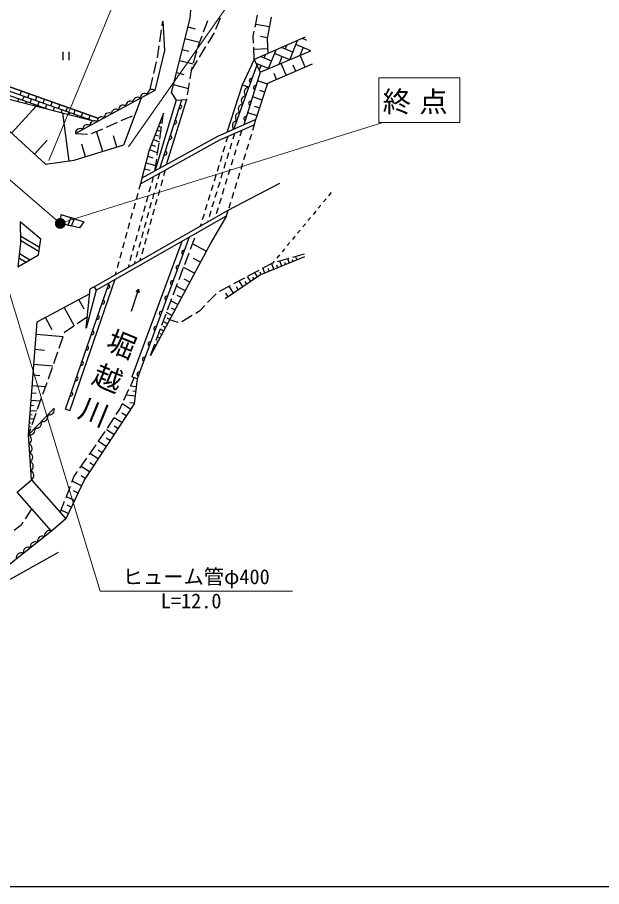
# Model space of a CAD drawing. Units: millimetres, scale not verified. Extents: x 40000 to 680000, y 20000 to 380000.
# Drawn here: x 169452 to 241519, y 205000 to 312120 of the extents above; entities that cross this region are included whole.
import ezdxf
from ezdxf.enums import TextEntityAlignment as Align

# ---------------------------------------------------------------- set-up
doc = ezdxf.new("R2010")
doc.units = ezdxf.units.MM
doc.header["$LTSCALE"] = 1000
doc.header["$PDMODE"] = 32
doc.header["$PDSIZE"] = 500
doc.linetypes.add('CHAIN', pattern=[18.5, 12, -1.5, 3.5, -1.5])
for name, color, linetype, lineweight in [('M-BGD', 7, 'Continuous', 25), ('M-BMK', 2, 'CHAIN', 13), ('M-STR-HTXT', 7, 'Continuous', 13), ('M-STR-STR1', 1, 'Continuous', 25), ('M-STR-STRC', 7, 'Continuous', 25), ('M-TTL-BAND', 7, 'Continuous', 25)]:
    doc.layers.add(name, color=color, linetype=linetype, lineweight=lineweight)
doc.layers.add('M-BMK-HTXT', color=7, linetype='Continuous')
doc.layers.add('M-OTRS', color=6, linetype='Continuous')
doc.styles.add('@ＭＳ ゴシック', font='')
doc.styles.add('ＭＳ ゴシック', font='')
doc.styles.get('@ＭＳ ゴシック').set_extended_font_data('@MS Gothic')
doc.styles.get('ＭＳ ゴシック').set_extended_font_data('MS Gothic')

msp = doc.modelspace()

# ---------------------------------------------------------------- linework, layer by layer
at = {"layer": 'M-BGD'}
for p, q in [((191354, 319731), (190735, 311962)), ((190735, 311962), (188440, 302867)), ((193952, 310682), (194494, 312081)), ((198777, 310914), (199082, 312382)), ((200752, 312158), (200261, 309499)), ((187312, 311093), (187394, 311647)), ((187394, 311647), (187617, 308029)), ((190477, 310941), (191376, 310714)), ((192877, 311575), (192385, 310285)), ((192911, 311690), (192877, 311575)), ((200526, 310939), (198846, 311249)), ((187016, 309115), (187238, 310598)), ((192206, 309818), (191671, 308417)), ((192979, 308941), (193762, 310221)), ((198542, 309785), (198675, 310424)), ((198582, 308939), (198542, 309785)), ((204971, 309696), (198675, 306941)), ((200278, 309595), (199438, 309750)), ((186721, 307137), (186942, 308620)), ((190114, 309502), (191912, 309048)), ((191934, 307235), (192718, 308515)), ((200261, 309499), (200348, 307673)), ((202490, 308209), (202688, 308696)), ((203041, 306906), (203999, 309270)), ((205646, 308009), (203792, 308760)), ((205131, 309297), (204575, 309522)), ((205094, 309311), (205110, 309349)), ((175075, 307859), (175075, 306859)), ((175825, 306859), (175825, 307859)), ((187617, 308029), (186401, 303107)), ((189774, 308154), (190617, 307942)), ((191536, 307936), (191147, 306487)), ((198675, 306941), (198605, 308439)), ((200321, 308231), (198619, 308150)), ((199406, 305367), (205646, 308009)), ((199885, 307106), (200065, 307549)), ((200437, 305804), (201376, 308123)), ((203041, 306906), (201188, 307657)), ((203417, 307833), (202014, 308402)), ((204952, 305985), (204324, 307449)), ((204344, 307458), (204719, 308385)), ((186274, 305188), (186613, 306649)), ((189434, 306806), (191119, 306381)), ((190890, 305530), (191673, 306809)), ((198675, 306941), (197184, 303754)), ((198675, 306941), (199406, 305367)), ((198710, 306867), (198754, 306975)), ((200437, 305804), (198918, 306419)), ((200812, 306730), (199452, 307281)), ((200362, 304018), (205871, 306379)), ((201739, 306355), (202114, 307282)), ((202609, 304981), (201977, 306455)), ((189060, 305321), (189988, 305087)), ((190890, 305530), (190729, 304534)), ((191018, 306004), (190890, 305530)), ((199406, 305367), (197397, 298869)), ((199007, 306227), (197991, 303506)), ((199286, 305626), (199510, 306179)), ((203780, 305483), (203466, 306215)), ((164229, 304534), (178575, 299440)), ((179391, 299681), (164341, 305025)), ((164341, 305025), (179391, 299681)), ((185823, 303239), (186161, 304700)), ((200323, 303902), (199080, 304313)), ((201429, 304475), (201113, 305213)), ((163929, 303217), (178861, 299366)), ((164117, 304043), (173116, 300848)), ((188685, 303837), (190541, 303368)), ((190650, 304040), (190410, 302559)), ((197184, 303754), (195272, 297932)), ((196150, 298319), (197991, 303506)), ((197991, 303506), (197184, 303754)), ((198871, 299518), (200362, 304018)), ((169523, 301774), (169633, 302085)), ((169801, 302556), (169968, 303027)), ((170105, 301917), (170272, 302388)), ((170743, 302221), (170910, 302692)), ((171685, 301886), (171853, 302358)), ((186401, 303107), (176623, 297797)), ((182604, 296398), (184765, 302218)), ((188440, 302867), (189041, 301926)), ((199665, 301913), (198461, 302312)), ((199994, 302907), (199372, 303113)), ((168743, 297847), (171771, 301195)), ((170495, 301524), (170576, 301750)), ((171047, 301583), (171214, 302054)), ((171468, 301273), (171518, 301415)), ((171989, 301248), (172157, 301719)), ((172440, 301022), (172460, 301081)), ((172628, 301552), (172795, 302023)), ((172932, 300913), (173099, 301385)), ((173570, 301217), (173737, 301688)), ((173898, 300646), (174041, 301050)), ((174512, 300883), (174680, 301354)), ((175455, 300548), (175622, 301019)), ((189041, 301926), (186416, 293174)), ((187030, 293512), (189740, 301975)), ((190323, 302017), (187824, 293951)), ((189041, 301926), (190323, 302017)), ((190331, 302066), (190323, 302017)), ((199346, 300951), (198744, 301150)), ((166088, 300249), (172942, 294048)), ((174870, 300396), (174984, 300715)), ((175824, 294421), (175056, 300348)), ((175842, 300145), (175926, 300381)), ((176397, 300213), (176564, 300685)), ((176814, 299894), (176868, 300046)), ((177339, 299879), (177507, 300350)), ((178282, 299544), (178449, 300015)), ((182268, 299400), (183644, 299998)), ((187492, 300302), (185718, 295754)), ((187311, 299106), (187492, 300302)), ((199027, 299988), (197863, 300374)), ((177786, 299643), (177811, 299711)), ((180434, 298604), (181810, 299201)), ((187053, 299177), (187307, 299078)), ((187235, 299643), (187362, 299593)), ((176623, 297797), (178121, 297716)), ((178599, 297807), (179975, 298404)), ((179994, 295592), (179227, 298079)), ((186690, 298245), (187154, 298064)), ((186871, 298711), (187104, 298620)), ((187013, 297129), (187237, 298612)), ((196234, 297810), (196015, 297093)), ((197126, 298203), (196907, 297486)), ((171577, 295283), (173115, 296982)), ((181726, 296127), (181299, 297514)), ((186235, 297081), (186963, 296797)), ((186462, 297663), (186826, 297521)), ((195396, 297440), (195176, 296723)), ((196761, 297008), (196542, 296290)), ((176468, 294505), (182604, 296398)), ((177873, 294938), (177392, 296497)), ((185718, 295754), (184820, 292293)), ((185749, 295835), (186758, 295441)), ((185981, 296429), (186492, 296229)), ((186715, 295151), (186938, 296634)), ((195030, 296245), (194811, 295528)), ((195869, 296614), (195649, 295897)), ((196396, 295812), (196177, 295095)), ((185522, 294997), (186168, 294830)), ((186416, 293174), (186640, 294657)), ((194665, 295050), (194446, 294332)), ((195503, 295419), (195284, 294702)), ((196031, 294617), (195811, 293900)), ((172942, 294048), (176468, 294505)), ((185312, 294190), (186522, 293876)), ((194300, 293854), (194080, 293137)), ((195138, 294224), (194919, 293506)), ((185123, 293461), (185818, 293281)), ((186218, 292493), (186017, 291771)), ((186973, 292910), (186772, 292187)), ((187672, 293295), (187471, 292573)), ((193934, 292659), (193715, 291941)), ((194773, 293028), (194554, 292311)), ((195665, 293421), (195446, 292704)), ((186637, 291705), (186436, 290983)), ((187337, 292091), (187135, 291369)), ((193569, 291463), (193350, 290746)), ((194407, 291833), (194188, 291115)), ((195300, 292226), (195081, 291509)), ((195457, 288345), (201823, 291707)), ((185883, 291289), (185682, 290567)), ((186302, 290501), (186101, 289779)), ((187001, 290887), (186800, 290164)), ((194042, 290637), (193823, 289920)), ((194935, 291030), (194715, 290313)), ((208167, 290533), (207848, 290148)), ((185548, 290085), (185347, 289362)), ((185967, 289297), (185766, 288575)), ((186666, 289683), (186465, 288960)), ((193204, 290268), (192985, 289551)), ((193677, 289442), (193458, 288725)), ((194569, 289835), (194350, 289118)), ((207528, 289764), (207209, 289379)), ((185212, 288881), (185011, 288158)), ((186331, 288479), (186129, 287756)), ((192838, 289072), (192619, 288355)), ((193312, 288246), (193092, 287529)), ((194204, 288640), (193985, 287922)), ((206251, 288225), (205931, 287840)), ((206889, 288994), (206570, 288610)), ((184877, 287677), (184676, 286954)), ((185631, 288093), (185430, 287370)), ((185995, 287274), (185794, 286552)), ((192473, 287877), (192254, 287160)), ((195244, 287649), (193348, 284414)), ((193839, 287444), (193831, 287419)), ((205612, 287456), (205292, 287071)), ((184542, 286472), (184341, 285750)), ((185296, 286889), (185095, 286166)), ((185660, 286070), (185459, 285348)), ((192108, 286682), (192018, 286387)), ((192946, 287051), (192896, 286887)), ((204973, 286686), (204653, 286302)), ((184206, 285268), (184005, 284546)), ((190653, 285034), (184236, 267567)), ((184961, 285684), (184760, 284962)), ((190798, 283557), (191326, 284961)), ((191501, 285429), (191543, 285541)), ((203695, 285148), (203375, 284763)), ((204334, 285917), (204014, 285533)), ((189724, 284505), (183589, 267805)), ((183871, 284064), (183670, 283342)), ((184625, 284480), (184424, 283758)), ((185324, 284866), (185123, 284144)), ((193348, 284414), (185875, 270451)), ((192757, 283312), (191049, 284226)), ((203056, 284379), (202736, 283994)), ((183536, 282860), (183335, 282137)), ((184290, 283276), (184089, 282554)), ((184989, 283662), (184788, 282939)), ((190095, 281685), (190622, 283089)), ((201778, 282840), (201459, 282455)), ((202417, 283609), (202098, 283225)), ((204841, 282953), (203399, 282537)), ((183955, 282072), (183863, 281743)), ((184654, 282458), (184566, 282144)), ((192026, 281945), (191172, 282402)), ((204869, 282606), (199431, 280379)), ((200935, 281825), (199666, 281156)), ((201105, 281065), (200819, 281764)), ((201139, 282071), (200935, 281825)), ((200998, 281843), (200935, 281825)), ((202919, 282398), (201478, 281982)), ((202093, 281469), (201840, 282087)), ((202556, 281659), (202450, 281918)), ((203019, 281848), (202807, 282366)), ((203481, 282038), (203396, 282247)), ((203944, 282227), (203773, 282645)), ((183200, 281656), (183104, 281311)), ((189391, 279813), (189919, 281217)), ((191295, 280578), (189949, 281298)), ((199224, 280922), (197897, 280222)), ((199082, 280143), (198731, 280662)), ((199514, 280413), (199393, 280708)), ((199986, 280606), (199745, 281197)), ((200546, 280835), (200403, 281185)), ((201599, 281267), (201473, 281576)), ((175940, 263639), (181533, 279841)), ((190719, 279502), (190046, 279862)), ((199431, 280379), (195063, 277428)), ((197455, 279989), (196128, 279289)), ((197276, 278923), (196792, 279639)), ((198251, 279582), (197840, 280192)), ((198667, 279863), (198491, 280122)), ((175386, 263830), (180761, 279401)), ((177944, 273814), (178428, 278648)), ((178921, 278929), (178428, 278648)), ((184432, 278645), (184135, 278350)), ((184241, 278314), (184313, 278527)), ((184253, 278310), (184333, 278547)), ((184265, 278306), (184353, 278567)), ((184277, 278302), (184373, 278586)), ((184288, 278298), (184393, 278606)), ((184300, 278294), (184413, 278626)), ((184312, 278290), (184432, 278645)), ((184324, 278286), (184436, 278618)), ((184336, 278282), (184440, 278590)), ((184348, 278278), (184444, 278562)), ((184359, 278274), (184448, 278535)), ((184490, 278230), (184432, 278645)), ((188688, 277940), (189215, 279345)), ((190143, 278426), (189083, 278993)), ((195686, 279056), (194359, 278355)), ((196130, 278149), (195562, 278990)), ((196703, 278536), (196461, 278894)), ((197764, 279253), (197558, 279557)), ((171912, 274581), (178366, 278033)), ((179168, 278494), (177944, 273814)), ((183510, 275922), (184312, 278290)), ((184135, 278350), (184490, 278230)), ((184146, 278346), (184154, 278370)), ((184158, 278342), (184174, 278390)), ((184170, 278338), (184194, 278409)), ((184182, 278334), (184214, 278429)), ((184194, 278330), (184234, 278449)), ((184206, 278326), (184254, 278468)), ((184217, 278322), (184274, 278488)), ((184229, 278318), (184293, 278508)), ((184272, 278172), (184312, 278290)), ((184371, 278270), (184452, 278507)), ((184383, 278266), (184455, 278479)), ((184395, 278262), (184459, 278452)), ((184407, 278258), (184463, 278424)), ((184419, 278254), (184467, 278396)), ((184430, 278250), (184471, 278369)), ((184442, 278246), (184474, 278341)), ((184454, 278242), (184478, 278313)), ((184466, 278238), (184482, 278285)), ((184478, 278234), (184486, 278258)), ((187985, 276068), (188512, 277472)), ((189689, 277579), (189160, 277862)), ((193965, 278059), (192924, 276978)), ((195457, 277695), (195173, 278115)), ((177051, 277330), (177658, 276196)), ((189236, 276731), (188401, 277178)), ((192578, 276618), (191909, 275924)), ((175237, 276360), (176450, 274092)), ((187281, 274196), (187809, 275600)), ((188521, 275397), (187864, 275748)), ((188878, 276064), (188461, 276287)), ((191027, 275381), (189749, 274596)), ((191909, 275924), (191453, 275643)), ((170810, 260686), (171912, 274581)), ((172903, 275112), (173683, 273653)), ((178084, 275216), (176848, 274366)), ((187959, 274346), (187442, 274623)), ((188240, 274871), (187912, 275047)), ((189301, 274515), (188233, 274859)), ((175255, 273270), (175233, 273208)), ((176436, 274083), (175255, 273270)), ((186578, 272324), (187105, 273728)), ((187487, 273464), (187087, 273678)), ((187723, 273905), (187464, 274043)), ((171791, 273064), (175090, 272802)), ((175066, 272737), (174567, 271322)), ((186779, 272141), (186638, 272217)), ((187015, 272582), (186732, 272734)), ((187251, 273023), (187051, 273130)), ((171645, 271214), (172801, 271122)), ((185875, 270451), (186402, 271856)), ((186307, 271260), (186224, 271304)), ((186543, 271701), (186377, 271789)), ((174400, 270851), (173901, 269436)), ((171498, 269364), (173810, 269181)), ((173734, 268965), (173235, 267551)), ((171395, 268067), (172206, 268003)), ((184236, 267567), (183589, 267805)), ((171292, 266770), (172914, 266641)), ((173068, 267079), (172569, 265665)), ((183431, 266748), (183874, 267700)), ((184236, 267567), (183842, 264486)), ((171220, 265861), (171789, 265816)), ((182586, 264935), (183219, 266294)), ((184109, 266575), (183393, 266667)), ((184036, 266002), (183678, 266048)), ((171148, 264951), (172285, 264861)), ((172402, 265193), (171903, 263779)), ((183963, 265429), (182881, 265567)), ((183852, 264563), (183311, 264633)), ((171047, 263676), (171844, 263613)), ((171098, 264314), (171496, 264282)), ((175940, 263639), (175386, 263830)), ((183842, 264486), (177746, 255177)), ((181651, 263171), (182072, 263830)), ((182072, 263830), (182375, 264481)), ((183407, 263821), (182381, 264493)), ((170968, 262679), (171500, 262637)), ((171008, 263178), (171273, 263157)), ((171736, 263307), (171237, 261893)), ((180575, 261486), (181382, 262750)), ((182332, 262180), (181405, 262786)), ((182870, 263001), (182356, 263337)), ((171070, 261422), (170810, 260686)), ((170889, 261683), (171155, 261661)), ((170929, 262181), (171062, 262170)), ((181846, 261439), (181383, 261742)), ((179437, 259841), (180291, 261074)), ((181361, 260697), (180445, 261297)), ((178298, 258197), (179152, 259430)), ((180401, 259231), (179447, 259856)), ((180881, 259964), (180423, 260264)), ((179401, 257705), (178408, 258356)), ((179901, 258468), (179424, 258781)), ((177160, 256552), (178014, 257786)), ((178881, 256910), (178384, 257236)), ((176435, 255505), (176875, 256141)), ((178361, 256116), (177327, 256793)), ((177746, 255177), (175411, 250335)), ((176175, 254827), (176435, 255505)), ((177374, 254407), (176226, 254960)), ((177819, 255289), (177302, 255627)), ((175460, 252959), (175996, 254360)), ((176488, 252570), (175494, 253049)), ((176931, 253488), (176357, 253765)), ((174745, 251091), (175281, 252492)), ((176105, 251775), (175608, 252014)), ((171239, 251578), (170414, 250325)), ((175721, 250979), (174861, 251394)), ((170139, 249907), (169907, 249555)), ((169907, 249555), (169047, 248904)), ((174466, 246187), (165799, 241299))]:
    msp.add_line(p, q, dxfattribs=at)
for points in [[(171180, 255141), (170810, 260686), (173973, 263972)], [(173677, 248809), (168469, 244708), (161322, 240929), (148671, 235425)]]:
    msp.add_lwpolyline(points, dxfattribs=at)
msp.add_lwpolyline([(171180, 255141), (175411, 250335), (173677, 248809), (169446, 253614)], close=True, dxfattribs=at)
for centre, radius, start, end in [((198308, 304353), 250, 69.53934, 249.53934), ((186047, 302698), 540, 49.12995, 187.87633), ((198050, 302901), 608, 95.54391, 225.3555), ((198815, 303456), 250, 72.82168, 252.82168), ((184269, 301733), 540, 49.12995, 187.87633), ((185158, 302215), 540, 49.12995, 187.87633), ((197682, 301863), 608, 95.54391, 225.3555), ((182492, 300767), 540, 49.12995, 187.87633), ((183381, 301250), 540, 49.12995, 187.87633), ((189470, 301131), 250, 252.24242, 72.24242), ((197313, 300826), 608, 95.54391, 225.3555), ((198225, 301546), 250, 72.82168, 252.82168), ((180714, 299802), 540, 49.12995, 187.87633), ((181603, 300285), 540, 49.12995, 187.87633), ((196945, 299789), 608, 95.54391, 225.3555), ((178048, 298354), 540, 49.12995, 187.87633), ((178936, 298837), 540, 49.12995, 187.87633), ((179825, 299319), 540, 49.12995, 187.87633), ((188860, 299226), 250, 252.24242, 72.24242), ((196577, 298751), 608, 95.54391, 225.3555), ((197634, 299635), 250, 72.82168, 252.82168), ((177159, 297871), 540, 49.12995, 187.87633), ((188250, 297322), 250, 252.24242, 72.24242), ((187640, 295417), 250, 252.24242, 72.24242), ((189963, 283157), 250, 69.82695, 249.82695), ((189274, 281280), 250, 69.82695, 249.82695), ((188584, 279402), 250, 69.82695, 249.82695), ((180607, 278955), 250, 250.95548, 70.95548), ((187894, 277525), 250, 69.82695, 249.82695), ((179954, 277064), 250, 250.95548, 70.95548), ((179302, 275174), 250, 250.95548, 70.95548), ((187204, 275648), 250, 69.82695, 249.82695), ((178649, 273283), 250, 250.95548, 70.95548), ((186515, 273770), 250, 69.82695, 249.82695), ((185825, 271893), 250, 69.82695, 249.82695), ((177996, 271393), 250, 250.95548, 70.95548), ((185135, 270016), 250, 69.82695, 249.82695), ((177344, 269502), 250, 250.95548, 70.95548), ((176691, 267612), 250, 250.95548, 70.95548), ((184446, 268138), 250, 69.82695, 249.82695), ((176039, 265721), 250, 250.95548, 70.95548), ((173369, 263761), 639, 252.99957, 19.18981), ((172579, 262940), 639, 252.99957, 19.18981), ((170997, 261297), 639, 252.99957, 19.18981), ((171788, 262118), 639, 252.99957, 19.18981), ((170582, 260113), 616, 299.4083, 68.21985), ((170656, 259004), 616, 299.4083, 68.21985), ((170730, 257895), 616, 299.4083, 68.21985), ((170803, 256786), 616, 299.4083, 68.21985), ((170877, 255677), 616, 299.4083, 68.21985), ((173404, 248262), 611, 63.49789, 192.93917), ((171668, 246895), 611, 63.49789, 192.93917), ((172536, 247578), 611, 63.49789, 192.93917), ((170800, 246212), 611, 63.49789, 192.93917), ((169932, 245528), 611, 63.49789, 192.93917)]:
    msp.add_arc(centre, radius, start, end, dxfattribs=at)
at = {"layer": 'M-BMK'}
msp.add_line((174285, 287121), (165325, 294818), dxfattribs=at)
for radius in [600, 480, 360, 240, 120, 20]:
    msp.add_circle((174740, 286729), radius, dxfattribs=at)
msp.add_point((174740, 286729), dxfattribs=at)
at = {"layer": 'M-OTRS'}
msp.add_point((174740, 286729), dxfattribs=at)
at = {"layer": 'M-STR-HTXT'}
for p, q in [((173321, 294473), (192545, 340951)), ((183176, 296177), (210430, 334990)), ((214523, 299159), (175312, 286908)), ((164074, 292526), (179648, 241425)), ((179648, 241425), (203373, 241425))]:
    msp.add_line(p, q, dxfattribs=at)
msp.add_lwpolyline([(214023, 299159), (224023, 299159), (224023, 304659), (214023, 304659)], close=True, dxfattribs=at)
at = {"layer": 'M-STR-STR1'}
for p, q in [((194345, 296978), (198678, 298887)), ((198678, 298887), (198459, 298170)), ((198678, 298887), (198871, 299518)), ((184632, 291618), (194345, 296978)), ((198313, 297691), (198094, 296974)), ((197948, 296496), (197729, 295779)), ((197582, 295301), (197363, 294583)), ((197217, 294105), (196998, 293388)), ((196852, 292910), (196633, 292192)), ((184632, 291618), (184431, 290896)), ((184820, 292293), (184632, 291618)), ((196487, 291714), (196267, 290997)), ((184297, 290414), (184096, 289691)), ((196121, 290519), (195902, 289802)), ((195756, 289323), (195537, 288606)), ((178921, 278929), (195457, 288345)), ((183962, 289210), (183761, 288487)), ((195244, 287649), (195457, 288345)), ((179168, 278494), (195244, 287649)), ((183626, 288006), (183425, 287283)), ((183291, 286801), (183090, 286079)), ((182956, 285597), (182754, 284875)), ((182620, 284393), (182419, 283671)), ((182285, 283189), (182084, 282466)), ((181950, 281985), (181748, 281262)), ((181614, 280780), (181509, 280403)), ((178921, 278929), (179168, 278494))]:
    msp.add_line(p, q, dxfattribs=at)
msp.add_lwpolyline([(198871, 299518), (194123, 297426), (184820, 292293)], dxfattribs=at)
at = {"layer": 'M-STR-STRC'}
for p, q in [((174804, 287326), (174857, 287821)), ((174857, 287821), (177643, 286936)), ((176060, 287439), (175676, 286514)), ((176491, 287302), (176060, 287439)), ((176120, 286411), (176491, 287302)), ((169804, 286936), (169856, 284331)), ((172356, 284800), (169804, 286936)), ((177122, 286180), (175324, 286595)), ((175676, 286514), (176120, 286411)), ((177643, 286936), (177122, 286180)), ((172201, 283759), (169839, 285176)), ((169839, 285176), (169850, 284645)), ((169856, 284331), (169517, 281388)), ((169850, 284645), (172130, 283277)), ((172070, 282873), (172356, 284800)), ((169517, 281388), (172070, 282873)), ((169701, 282985), (169645, 282494)), ((170962, 282228), (169701, 282985)), ((172130, 283277), (172201, 283759)), ((169645, 282494), (170518, 281970)), ((170518, 281970), (170962, 282228))]:
    msp.add_line(p, q, dxfattribs=at)
at = {"layer": 'M-TTL-BAND'}
msp.add_line((40000, 205000), (579000, 205000), dxfattribs=at)

# ---------------------------------------------------------------- texts
at = {"layer": 'M-BMK-HTXT', "insert": (181448, 274115), "char_height": 2566, "attachment_point": 7, "rotation": 247.62, "style": '@ＭＳ ゴシック'}
msp.add_mtext('\\T1.29;堀越川', dxfattribs=at)
at = {"layer": 'M-STR-HTXT', "style": 'ＭＳ ゴシック'}
msp.add_text('ヒューム管φ400', height=1833, dxfattribs=at).set_placement((191510, 241725), align=Align.BOTTOM_CENTER)
msp.add_text('L=12.0 ', height=1833, dxfattribs=at).set_placement((191510, 241125), align=Align.TOP_CENTER)
at = {"layer": 'M-STR-HTXT', "insert": (219023, 300159), "char_height": 2566, "attachment_point": 8, "style": 'ＭＳ ゴシック'}
msp.add_mtext('\\T1.29;終点', dxfattribs=at)

doc.saveas('drawing.dxf')
